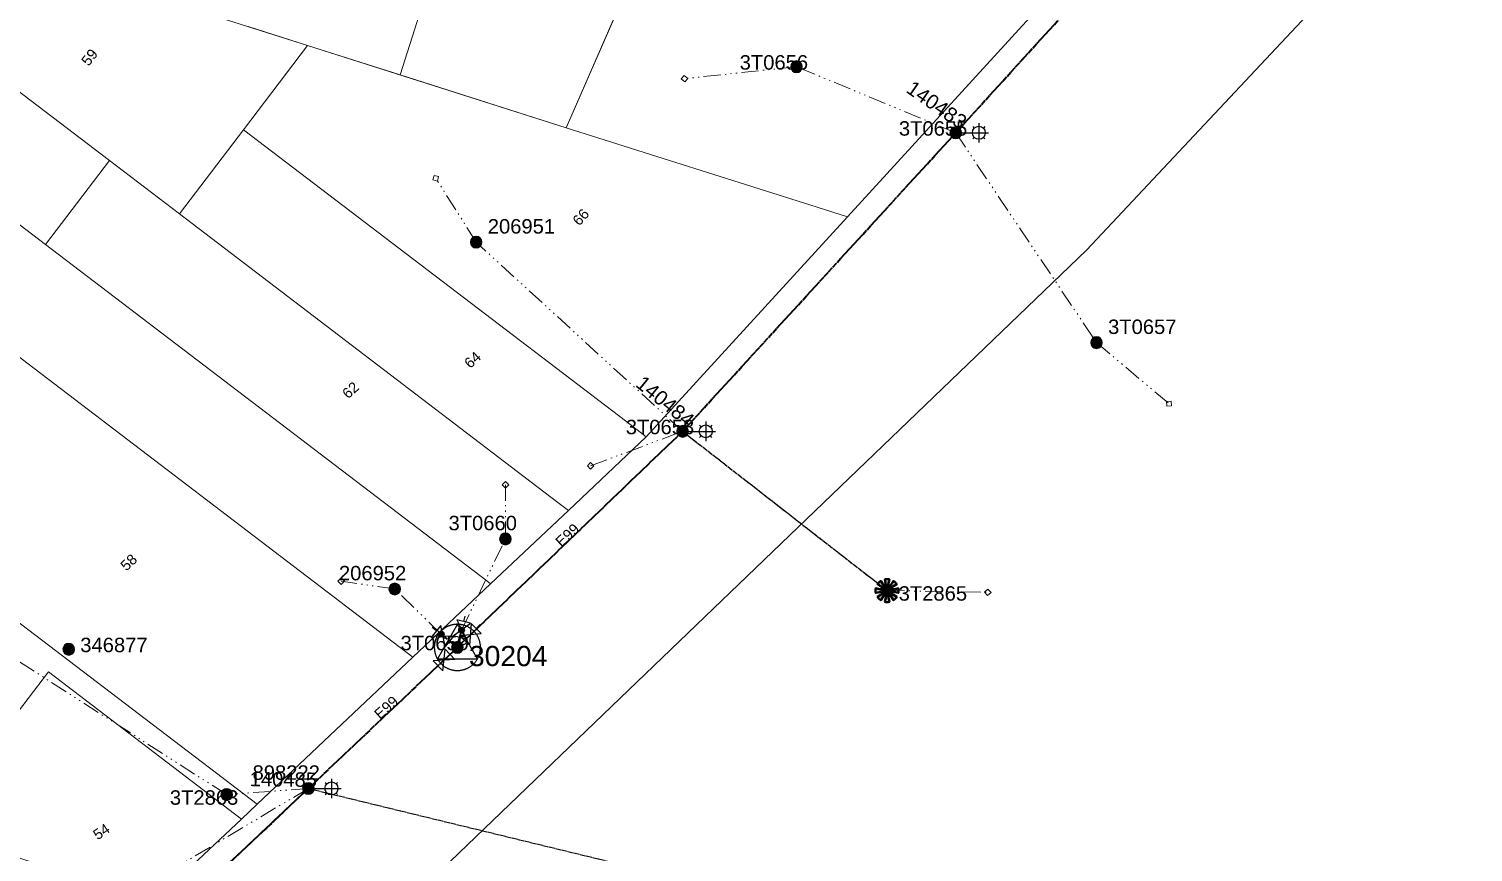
# Model space of a CAD drawing. Header units: metres. Extents: x 264899 to 270320, y 6185871 to 6191197.
# Drawn here: x 268294 to 268544, y 6186868.3 to 6187010.9 of the extents above; entities that cross this region are included whole.
import ezdxf
from ezdxf.enums import TextEntityAlignment as Align

# ---------------------------------------------------------------- set-up
doc = ezdxf.new("R2010")
doc.units = ezdxf.units.M
doc.linetypes.add('Cable Exist OH', pattern=[1, 1, 0])
doc.linetypes.add('PHANTOMX2', pattern=[6.6, 3, -0.75, 0.2, -0.75, 0.2, -0.75, 0.2, -0.75])
doc.layers.get('0').update_dxf_attribs({"color": 6})
for name, color, linetype, lineweight in [('_User_HV_Exist', 1, 'Continuous', 35), ('_User_LV_Exist', 5, 'Continuous', 35), ('Cadastre Buildings_SP_EXT', 78, 'Continuous', 15), ('Cadastre Land Parcels_SP_EXT', 118, 'Continuous', 15), ('Mains_HV_EXT', 13, 'Continuous', 25), ('Mains_LV_EXT', 163, 'Continuous', 25), ('Mains_SL_EXT', 131, 'Continuous', 25), ('Services_SP_EXT', 42, 'PHANTOMX2', 20)]:
    doc.layers.add(name, color=color, linetype=linetype, lineweight=lineweight)
for name, color, linetype in [('Equip_LV_EXT', 7, 'Continuous'), ('Equip_SP_SL_EXT', 7, 'Continuous'), ('Sub_SP_TR_HV_LV_EXT', 7, 'Continuous'), ('SupportsOH_SP_TR_HV_LV_SL_EXT', 7, 'Continuous')]:
    doc.layers.add(name, color=color, linetype=linetype)
doc.layers.get('0').freeze()
doc.styles.add('iecARIAL', font='arial.ttf', dxfattribs={"height": 2})
doc.styles.add('POLE_LABEL', font='arial.ttf', dxfattribs={"height": 2})
doc.styles.add('SL_LABEL', font='arial.ttf', dxfattribs={"height": 2})
doc.styles.get("Standard").update_dxf_attribs({"font": 'arial.ttf'})

# ---------------------------------------------------------------- blocks, each defined once
blk = doc.blocks.new('SUB_POLE_EXT')
at = {"flags": 128}
for points in [[(-0.05, 4), (-0.15, 4), (-0.25, 3.99), (-0.34, 3.99), (-0.44, 3.98), (-0.54, 3.96), (-0.64, 3.95), (-0.73, 3.93), (-0.83, 3.91), (-0.92, 3.89), (-1.02, 3.87), (-1.11, 3.84), (-1.21, 3.81), (-1.3, 3.78), (-1.39, 3.75), (-1.49, 3.71), (-1.58, 3.68), (-1.67, 3.64), (-1.75, 3.59), (-1.84, 3.55), (-1.93, 3.5), (-2.01, 3.46), (-2.1, 3.41), (-2.18, 3.35), (-2.26, 3.3), (-2.34, 3.24), (-2.42, 3.18), (-2.5, 3.12), (-2.58, 3.06), (-2.65, 3), (-2.72, 2.93), (-2.79, 2.86), (-2.86, 2.79), (-2.93, 2.72), (-3, 2.65), (-3.06, 2.58), (-3.12, 2.5), (-3.18, 2.42), (-3.24, 2.34), (-3.3, 2.26), (-3.35, 2.18), (-3.41, 2.1), (-3.46, 2.01), (-3.5, 1.93), (-3.55, 1.84), (-3.59, 1.75), (-3.64, 1.67), (-3.68, 1.58), (-3.71, 1.49), (-3.75, 1.39), (-3.78, 1.3), (-3.81, 1.21), (-3.84, 1.11), (-3.87, 1.02), (-3.89, 0.92), (-3.91, 0.83), (-3.93, 0.73), (-3.95, 0.64), (-3.96, 0.54), (-3.98, 0.44), (-3.99, 0.34), (-3.99, 0.25), (-4, 0.15), (-4, 0.05), (-4, -0.05), (-4, -0.15), (-3.99, -0.25), (-3.99, -0.34), (-3.98, -0.44), (-3.96, -0.54), (-3.95, -0.64), (-3.93, -0.73), (-3.91, -0.83), (-3.89, -0.92), (-3.87, -1.02), (-3.84, -1.11), (-3.81, -1.21), (-3.78, -1.3), (-3.75, -1.39), (-3.71, -1.49), (-3.68, -1.58), (-3.64, -1.67), (-3.59, -1.75), (-3.55, -1.84), (-3.5, -1.93), (-3.46, -2.01), (-3.41, -2.1), (-3.35, -2.18), (-3.3, -2.26), (-3.24, -2.34), (-3.18, -2.42), (-3.12, -2.5), (-3.06, -2.58), (-3, -2.65), (-2.93, -2.72), (-2.86, -2.79), (-2.79, -2.86), (-2.72, -2.93), (-2.65, -3), (-2.58, -3.06), (-2.5, -3.12), (-2.42, -3.18), (-2.34, -3.24), (-2.26, -3.3), (-2.18, -3.35), (-2.1, -3.41), (-2.01, -3.46), (-1.93, -3.5), (-1.84, -3.55), (-1.75, -3.59), (-1.67, -3.64), (-1.58, -3.68), (-1.49, -3.71), (-1.39, -3.75), (-1.3, -3.78), (-1.21, -3.81), (-1.11, -3.84), (-1.02, -3.87), (-0.92, -3.89), (-0.83, -3.91), (-0.73, -3.93), (-0.64, -3.95), (-0.54, -3.96), (-0.44, -3.98), (-0.34, -3.99), (-0.25, -3.99), (-0.15, -4), (-0.05, -4), (0.05, -4), (0.15, -4), (0.25, -3.99), (0.34, -3.99), (0.44, -3.98), (0.54, -3.96), (0.64, -3.95), (0.73, -3.93), (0.83, -3.91), (0.92, -3.89), (1.02, -3.87), (1.11, -3.84), (1.21, -3.81), (1.3, -3.78), (1.39, -3.75), (1.49, -3.71), (1.58, -3.68), (1.67, -3.64), (1.75, -3.59), (1.84, -3.55), (1.93, -3.5), (2.01, -3.46), (2.1, -3.41), (2.18, -3.35), (2.26, -3.3), (2.34, -3.24), (2.42, -3.18), (2.5, -3.12), (2.58, -3.06), (2.65, -3), (2.72, -2.93), (2.79, -2.86), (2.86, -2.79), (2.93, -2.72), (3, -2.65), (3.06, -2.58), (3.12, -2.5), (3.18, -2.42), (3.24, -2.34), (3.3, -2.26), (3.35, -2.18), (3.41, -2.1), (3.46, -2.01), (3.5, -1.93), (3.55, -1.84), (3.59, -1.75), (3.64, -1.67), (3.68, -1.58), (3.71, -1.49), (3.75, -1.39), (3.78, -1.3), (3.81, -1.21), (3.84, -1.11), (3.87, -1.02), (3.89, -0.92), (3.91, -0.83), (3.93, -0.73), (3.95, -0.64), (3.96, -0.54), (3.98, -0.44), (3.99, -0.34), (3.99, -0.25), (4, -0.15), (4, -0.05), (4, 0.05), (4, 0.15), (3.99, 0.25), (3.99, 0.34), (3.98, 0.44), (3.96, 0.54), (3.95, 0.64), (3.93, 0.73), (3.91, 0.83), (3.89, 0.92), (3.87, 1.02), (3.84, 1.11), (3.81, 1.21), (3.78, 1.3), (3.75, 1.39), (3.71, 1.49), (3.68, 1.58), (3.64, 1.67), (3.59, 1.75), (3.55, 1.84), (3.5, 1.93), (3.46, 2.01), (3.41, 2.1), (3.35, 2.18), (3.3, 2.26), (3.24, 2.34), (3.18, 2.42), (3.12, 2.5), (3.06, 2.58), (3, 2.65), (2.93, 2.72), (2.86, 2.79), (2.79, 2.86), (2.72, 2.93), (2.65, 3), (2.58, 3.06), (2.5, 3.12), (2.42, 3.18), (2.34, 3.24), (2.26, 3.3), (2.18, 3.35), (2.1, 3.41), (2.01, 3.46), (1.93, 3.5), (1.84, 3.55), (1.75, 3.59), (1.67, 3.64), (1.58, 3.68), (1.49, 3.71), (1.39, 3.75), (1.3, 3.78), (1.21, 3.81), (1.11, 3.84), (1.02, 3.87), (0.92, 3.89), (0.83, 3.91), (0.73, 3.93), (0.64, 3.95), (0.54, 3.96), (0.44, 3.98), (0.34, 3.99), (0.25, 3.99), (0.15, 4), (0.05, 4)], [(0, 4), (-3.46, -2), (3.46, -2)]]:
    blk.add_lwpolyline(points, close=True, dxfattribs=at)
at = {"flags": 8}
blk.add_attdef('ASSET_NUM', text='', height=2.5, dxfattribs=at).set_placement((0, 7), align=Align.MIDDLE_CENTER)
for tag, flags, p in [('STREET_CODE', 9, (-1.38, 1.45)), ('NO_PHASES', 9, (-1.38, 1.05)), ('OPERATED_BY', 9, (-1.38, 0.65)), ('MAINTAINED_BY', 9, (-1.38, 0.45)), ('ORIENTATION', 9, (-1.38, 0.25)), ('OWNED_BY', 9, (-1.38, 0.05)), ('CONSTRUCTED_VOLTAGE', 9, (-1.13, 0.75)), ('OPERATING_VOLTAGE', 9, (-1.13, 0.35)), ('STATE', 9, (-1.38, -0.35)), ('USAGE', 9, (-1.38, -0.75)), ('LEGEND', 9, (-1.38, -0.95)), ('SUBURB', 9, (-1.38, -1.15)), ('STREETNAME', 9, (-1.38, -1.35)), ('LOCATION', 9, (-1.38, -1.55)), ('NOTES', 9, (-1.38, -1.75)), ('Z', 1, (-1.38, -1.95)), ('SECONDARY_VOLTAGE', 9, (-1.13, -0.65)), ('SUBSTATION_TYPE', 9, (-1.13, -1.05))]:
    blk.add_attdef(tag, text='', height=0.1, dxfattribs=dict(flags=flags)).set_placement(p, align=Align.MIDDLE_LEFT)
blk = doc.blocks.new('LV_OH_LINKS_DISTFUSE_EXT')
for p, q in [((0, 0), (0.96, 0)), ((3.84, 0), (4.8, 0))]:
    blk.add_line(p, q)
blk.add_lwpolyline([(3.84, -1.2), (3.84, 1.2), (0.96, -1.2), (0.96, 1.2)], close=True)
at = {"flags": 9}
for tag, p in [('ACTUAL_STATUS', (0, 0)), ('CONSTRUCTED_VOLTAGE', (0, -0.2)), ('OPERATING_VOLTAGE', (0, -0.6)), ('ORIENTATION', (0, -0.8)), ('OWNED_BY', (0, -1)), ('STATE', (0, -1.2)), ('SWITCH_TYPE', (0, -1.4)), ('NO_PHASES', (0, -0.4)), ('USAGE', (0, -1.6)), ('NOTES', (0, -1.8))]:
    blk.add_attdef(tag, text='', height=0.2, dxfattribs=at).set_placement(p, align=Align.MIDDLE_LEFT)
at = {"flags": 1}
blk.add_attdef('Z', (0, 0), '', height=0.2, dxfattribs=at)
blk = doc.blocks.new('SL_LANTERN_EXT')
at = {"flags": 9}
for tag, p in [('LRATECODE', (-7.4, 0)), ('LOUTREACHVOCAB', (-7.2, 0)), ('LOUTREACH', (-7, 0)), ('LANTNUMBER', (-6.6, 0)), ('LNEW', (-6.4, 0)), ('LMASTVOCAB', (-6.2, 0)), ('LMAST', (-6, 0)), ('LLAMPVOCAB', (-5.8, 0)), ('LLAMP', (-5.6, 0)), ('LEXIST', (-5.4, 0)), ('LCHARGE3PERCENT', (-5.2, 0)), ('LCHARGE3', (-5, 0)), ('LCHARGE2PERCENT', (-4.8, 0)), ('LCHARGE2', (-4.6, 0)), ('LCHARGE1PERCENT', (-4.4, 0)), ('LCHARGE1', (-4.2, 0)), ('LCATEGORY', (-4, 0)), ('LBRACKETVOCAB', (-3.8, 0)), ('LBRACKET', (-3.6, 0)), ('LKINGHEIGHT', (-3.4, 0)), ('CREPLACE', (-3.2, 0)), ('CREMOVE', (-3, 0)), ('CNUMBER', (-2.8, 0)), ('CNEW', (-2.6, 0)), ('CEXIST', (-2.4, 0)), ('USAGE', (-2.2, 0)), ('STATE', (-2, 0)), ('OWNED_BY', (-1.8, 0)), ('ORIENTATION', (-1.6, 0)), ('OPERATING_VOLTAGE', (-1.4, 0)), ('NO_PHASES', (-1.2, 0)), ('LANTERN_TYPE', (-1, 0)), ('LANTERN_PURPOSE', (-0.8, 0)), ('CONTROL_TYPE', (-0.6, 0)), ('CONSTRUCTED_VOLTAGE', (-0.4, 0))]:
    blk.add_attdef(tag, text='', height=0.001, rotation=270, dxfattribs=at).set_placement(p, align=Align.MIDDLE_LEFT)
at = {"style": 'SL_LABEL', "flags": 9}
blk.add_attdef('STREET_CODE', text='', height=0.001, rotation=270, dxfattribs=at).set_placement((0, 0), align=Align.MIDDLE_LEFT)
at = {"flags": 1}
blk.add_attdef('Z', (0, 0), '', height=0.001, rotation=270, dxfattribs=at)
at = {"width": 0.9}
blk.add_attdef('LNUMBER', text='', height=1, dxfattribs=at).set_placement((7, -1), align=Align.MIDDLE_LEFT)
at = {"flags": 9}
for tag, p in [('LREMOVE', (0, -7.6)), ('LREPLACE', (0, -7.8)), ('LTYPE', (0, -8)), ('LTYPEVOCAB', (0, -8.2)), ('LEGEND', (0, -8.4)), ('SUBURB', (0, -8.6)), ('STREETNAME', (0, -8.8)), ('LOCATION', (0, -9)), ('NOTES', (0, -9.2)), ('MAINTAINED_BY', (0, -9.86))]:
    blk.add_attdef(tag, text='', height=0.001, dxfattribs=at).set_placement(p, align=Align.MIDDLE_LEFT)
blk.add_attdef('OPERATED_BY', (0, -9.61), '', height=0.001, dxfattribs=at)
blk.add_wipeout([(5.69, 0), (5.06, -1.06), (4, -1.69), (2.94, -1.06), (2.31, 0), (2.94, 1.06), (4, 1.69), (5.06, 1.06)])
for p, q in [((0, 0), (4, 0)), ((2.94, 1.06), (3.2, 0.8)), ((4, 1.69), (4, 0)), ((5.06, 1.06), (4.8, 0.8)), ((2.94, -1.06), (3.2, -0.8)), ((4, 0), (5.69, 0)), ((4, 0), (4, -1.69)), ((5.06, -1.06), (4.8, -0.8))]:
    blk.add_line(p, q)
blk.add_circle((4, 0), 1.12)
blk = doc.blocks.new('SL_NIGHTWATCH_EXT')
at = {"lineweight": 40}
h = blk.add_hatch(color=256, dxfattribs=at)
h.paths.add_polyline_path([(0.39, 1.96, 0.098491), (-0.39, 1.96), (-0.2, 0.98, -0.098491), (0.19, 0.98)])
h.paths.add_polyline_path([(0.55, 0.83, -0.098491), (0.83, 0.56), (1.66, 1.11, 0.098491), (1.11, 1.66)])
h.paths.add_polyline_path([(0.98, 0.2, -0.098491), (0.98, -0.19), (1.96, -0.39, 0.098491), (1.96, 0.39)])
h.paths.add_polyline_path([(0.83, -0.55, -0.098491), (0.56, -0.83), (1.11, -1.66, 0.098491), (1.66, -1.11)])
h.paths.add_polyline_path([(0.2, -0.98, -0.098491), (-0.19, -0.98), (-0.39, -1.96, 0.098491), (0.39, -1.96)])
h.paths.add_polyline_path([(-0.55, -0.83, -0.098491), (-0.83, -0.56), (-1.66, -1.11, 0.098491), (-1.11, -1.66)])
h.paths.add_polyline_path([(-1.96, 0.39, 0.098491), (-1.96, -0.39), (-0.98, -0.2, -0.098491), (-0.98, 0.19)])
h.paths.add_polyline_path([(-1.11, 1.66, 0.098491), (-1.66, 1.11), (-0.83, 0.55, -0.098491), (-0.56, 0.83)])
for p, q in [((-1.16, 1.63), (-1.16, 1.63, 0)), ((-1.1, 1.64), (-1.1, 1.64, 0)), ((1.08, 1.63), (1.08, 1.63, 0)), ((-0.86, -0.57), (-0.86, -0.57, 0)), ((0.82, -0.57), (0.82, -0.57, 0)), ((1.13, -1.65), (1.13, -1.65, 0)), ((1.96, -0.37), (1.96, -0.37, 0))]:
    blk.add_line(p, q, dxfattribs=at)
for points in [[(-0.98, 0.19, 0.098491), (-0.98, -0.2), (-1.96, -0.39, -0.098491), (-1.96, 0.39)], [(-0.56, 0.83, 0.098491), (-0.83, 0.55), (-1.66, 1.11, -0.098491), (-1.11, 1.66)], [(-0.2, 0.98, -0.098491), (0.19, 0.98), (0.39, 1.96, 0.098491), (-0.39, 1.96)], [(0.83, 0.56), (1.66, 1.11, 0.098491), (1.11, 1.66), (0.55, 0.83, -0.098491)], [(0.98, -0.19), (1.96, -0.39, 0.098491), (1.96, 0.39), (0.98, 0.2, -0.098491)], [(-0.83, -0.56, 0.098491), (-0.55, -0.83), (-1.11, -1.66, -0.098491), (-1.66, -1.11)], [(0.2, -0.98), (0.39, -1.96, -0.098491), (-0.39, -1.96), (-0.19, -0.98, 0.098491)], [(0.56, -0.83), (1.11, -1.66, 0.098491), (1.66, -1.11), (0.83, -0.55, -0.098491)]]:
    blk.add_lwpolyline(points, format="xyb", close=True, dxfattribs=at)
blk.add_circle((0, 0), 1, dxfattribs=at)
blk = doc.blocks.new('CCP_EXT')
at = {"flags": 9}
blk.add_attdef('NOTES', text='', height=0.2, dxfattribs=at).set_placement((0, -2), align=Align.MIDDLE_LEFT)
blk.add_wipeout([(0, 0.57), (0.57, 0), (0, -0.57), (-0.57, 0)])
blk.add_lwpolyline([(-0.57, 0), (0, 0.57), (0.57, 0), (0, -0.57), (-0.57, 0)])
at = {"flags": 1}
blk.add_attdef('Z', (0, 0), '', height=0.2, dxfattribs=at)
at = {"flags": 9}
for tag, p in [('CCP_TYPE', (0, 0)), ('CONSTRUCTED_VOLTAGE', (0, -0.2)), ('OPERATING_VOLTAGE', (0, -0.6)), ('ORIENTATION', (0, -0.8)), ('OWNED_BY', (0, -1)), ('STATE', (0, -1.8)), ('NO_PHASES', (0, -0.4)), ('USAGE', (0, -1.2)), ('LEGEND', (0, -1.4)), ('LIFE_SUPPORT', (0, -1.6))]:
    blk.add_attdef(tag, text='', height=0.2, dxfattribs=at).set_placement(p, align=Align.MIDDLE_LEFT)
blk = doc.blocks.new('POLE_EXT')
blk.add_hatch(color=256).paths.add_polyline_path([(-1, 0, 1), (1, 0, 1)])
blk.add_lwpolyline([(-1, 0, 1), (1, 0, 1)], format="xyb", close=True)
at = {"flags": 8}
blk.add_attdef('pNumber', text='', height=2, dxfattribs=at).set_placement((2.5, 2.5), align=Align.MIDDLE_CENTER)
at = {"style": 'POLE_LABEL', "flags": 9}
for tag, p in [('STRUCTURE_PLANT_NUMBER', (1.35, 0.03)), ('STREET_CODE', (1.35, -0.2))]:
    blk.add_attdef(tag, text='', height=0.2, dxfattribs=at).set_placement(p, align=Align.MIDDLE_LEFT)
at = {"flags": 9}
for tag, p in [('OWNED_BY', (1.35, -0.4)), ('SPECIAL_USE', (1.35, -0.8)), ('STATE', (1.35, -1)), ('cLV', (1.35, -1.4)), ('hDepth', (1.35, -1.6)), ('hDia', (1.35, -1.8)), ('cHV', (1.35, -2)), ('PARENT', (1.35, -0.6)), ('USAGE', (1.35, -1.2)), ('LBRACKET', (1.35, -2.2)), ('LExisting', (1.35, -2.4)), ('LANTNUMBER', (1.35, -2.6)), ('cLinedev', (1.35, -3.4)), ('pExisting', (1.35, -3.8)), ('pFooting', (1.35, -4.4)), ('pNew', (1.35, -4.6)), ('pRelocate', (1.35, -5)), ('LOther', (1.35, -2.8)), ('LRemove', (1.35, -3)), ('LEGEND', (1.35, -3.2)), ('LOCATION', (1.35, -3.6)), ('PFNUMBER', (1.35, -4)), ('NEWPFNUMBER', (1.35, -4.2)), ('pRemove', (1.35, -5.2)), ('pReplace', (1.35, -5.4)), ('pStay', (1.35, -5.6)), ('pType', (1.35, -5.8)), ('cspan', (1.35, -6)), ('STREETNAME', (1.35, -6.2)), ('SUBURB', (1.35, -6.4)), ('OPERATED_BY', (1.36, -7.01)), ('NOTES', (1.35, -6.6)), ('MAINTAINED_BY', (1.36, -6.81))]:
    blk.add_attdef(tag, text='', height=0.2, dxfattribs=at).set_placement(p, align=Align.MIDDLE_LEFT)
at = {"flags": 1}
blk.add_attdef('Z', (1.35, -7.33), '', height=0.2, dxfattribs=at)
blk = doc.blocks.new('CONNECTOR_NODE_EXT')
h = blk.add_hatch(color=256)
edge = h.paths.add_edge_path()
edge.add_arc((0, 0), 0.5, 0, 360)
blk.add_circle((0, 0), 0.5)
at = {"flags": 1}
blk.add_attdef('Z', (0, 0), '', height=0.2, dxfattribs=at)
at = {"flags": 9}
for tag, p in [('CONNECTOR_TYPE', (0, 0)), ('CONSTRUCTED_VOLTAGE', (0, -0.2)), ('OPERATING_VOLTAGE', (0, -0.6)), ('ORIENTATION', (0, -0.8)), ('SUBTYPE', (0, -1)), ('NO_PHASES', (0, -0.4)), ('USAGE', (0, -1.2)), ('NOTES', (0, -1.4))]:
    blk.add_attdef(tag, text='', height=0.2, dxfattribs=at).set_placement(p, align=Align.MIDDLE_LEFT)

msp = doc.modelspace()

# ---------------------------------------------------------------- linework, layer by layer
at = {"layer": '_User_LV_Exist', "linetype": 'Cable Exist OH'}
for points in [[(268368.17, 6186903.8), (268365.38, 6186906.09)], [(268368.17, 6186903.8), (268368.9, 6186906.78)]]:
    msp.add_lwpolyline(points, dxfattribs=at)
at = {"layer": 'Cadastre Land Parcels_SP_EXT', "linetype": 'Continuous'}
for points in [[(268516.74, 6187067.02), (268432.95, 6187078.06), (268422.48, 6187075.25), (268412.54, 6187052.42), (268387.02, 6186993.79), (268430.43, 6186980.04), (268435.68, 6186978.33), (268516.74, 6187067.02)], [(268397.94, 6187018.88), (268363.88, 6187046.06), (268363.69, 6187045.82), (268363.49, 6187045.59), (268363.29, 6187045.37), (268363.08, 6187045.15), (268362.87, 6187044.94), (268362.65, 6187044.73), (268362.42, 6187044.52), (268362.2, 6187044.33), (268361.96, 6187044.13), (268361.73, 6187043.95), (268361.48, 6187043.77), (268361.24, 6187043.59), (268360.99, 6187043.42), (268360.73, 6187043.26), (268360.48, 6187043.1), (268360.21, 6187042.95), (268359.95, 6187042.81), (268368.71, 6187035.79), (268358.25, 6187002.94), (268387.02, 6186993.79), (268397.94, 6187018.88)], [(268331.14, 6186993.42), (268342.25, 6187008.02), (268265.14, 6187032.52), (268259.46, 6187025.06), (268307.94, 6186988.1), (268320.06, 6186978.86), (268331.14, 6186993.42)], [(268307.94, 6186988.1), (268259.46, 6187025.06), (268248.38, 6187010.51), (268296.86, 6186973.55), (268307.94, 6186988.1)], [(268435.68, 6186978.33), (268430.43, 6186980.04), (268387.02, 6186993.79), (268342.25, 6187008.02), (268331.14, 6186993.42), (268397.51, 6186942.84), (268400.85, 6186940.24), (268435.68, 6186978.33)], [(268400.85, 6186940.24), (268397.51, 6186942.84), (268331.14, 6186993.42), (268320.06, 6186978.86), (268385.34, 6186929.08), (268387.38, 6186927.52), (268400.85, 6186940.24)], [(268387.38, 6186927.52), (268385.34, 6186929.08), (268320.06, 6186978.86), (268307.94, 6186988.1), (268296.86, 6186973.55), (268373.24, 6186915.31), (268373.91, 6186914.8), (268387.38, 6186927.52)], [(268347.11, 6186889.5), (268360.43, 6186902.08), (268285.78, 6186959), (268274.71, 6186944.44), (268263.64, 6186929.89), (268333.49, 6186876.63), (268347.11, 6186889.5)], [(268263.64, 6186929.89), (268259.05, 6186933.38), (268247.96, 6186918.84), (268236.87, 6186904.29), (268241.46, 6186900.8), (268277.42, 6186873.38), (268279.76, 6186876.46), (268297.37, 6186899.56), (268330.79, 6186874.08), (268333.49, 6186876.63), (268263.64, 6186929.89)], [(268317.86, 6186861.87), (268320.48, 6186864.35), (268330.79, 6186874.08), (268297.37, 6186899.56), (268279.76, 6186876.46), (268292.06, 6186867.39), (268299.1, 6186865.1), (268309.68, 6186854.15), (268317.86, 6186861.87)]]:
    msp.add_lwpolyline(points, close=True, dxfattribs=at)
for points in [[(268556.9, 6187057.64), (268477.06, 6186972.6), (268352.24, 6186852.66), (268324.82, 6186826.75), (268413.56, 6186811.74), (268523.21, 6186794.39), (268528.55, 6186793.58), (268867.47, 6186741.95)], [(268331.95, 6187011.29), (268342.25, 6187008.02), (268358.25, 6187002.94), (268368.71, 6187035.79)]]:
    msp.add_lwpolyline(points, dxfattribs=at)
at = {"layer": 'Mains_LV_EXT', "linetype": 'Cable Exist OH'}
for points in [[(268368.17, 6186903.8), (268365.38, 6186906.09)], [(268368.17, 6186903.8), (268368.9, 6186906.78)]]:
    msp.add_lwpolyline(points, dxfattribs=at)
at = {"layer": 'Services_SP_EXT'}
for points in [[(268368.9, 6186906.78), (268376.48, 6186922.58)], [(268365.38, 6186906.09), (268357.32, 6186913.91)]]:
    msp.add_lwpolyline(points, dxfattribs=at)

# ---------------------------------------------------------------- block references
at = {"layer": 'Equip_LV_EXT'}
for p, rotation in [((268367.57, 6186904.29), 141.8940181286077), ((268368.35, 6186904.56), 76.26921327508953), ((268368.72, 6186904.34), 45.13230670052016), ((268367.6, 6186903.26), 223.4350561027986)]:
    msp.add_blockref('LV_OH_LINKS_DISTFUSE_EXT', p, dxfattribs=dict(at, rotation=rotation))
for p in [(268368.9, 6186906.78), (268365.38, 6186906.09)]:
    msp.add_blockref('CONNECTOR_NODE_EXT', p, dxfattribs=at)
at = {"layer": 'Equip_SP_SL_EXT'}
for p in [(268442.56, 6186913.63), (268442.56, 6186913.64)]:
    msp.add_blockref('SL_NIGHTWATCH_EXT', p, dxfattribs=at)
at = {"layer": 'Sub_SP_TR_HV_LV_EXT'}
ref = msp.add_blockref('SUB_POLE_EXT', (268368.17, 6186903.8), dxfattribs=at)
ref.add_attrib('ASSET_NUM', '30204', dxfattribs={"layer": '0', "height": 3.5}).set_placement((268370.17, 6186904.05), align=Align.TOP_LEFT)
at = {"layer": 'SupportsOH_SP_TR_HV_LV_SL_EXT'}
ref = msp.add_blockref('POLE_EXT', (268426.88, 6187004.35), dxfattribs=at)
ref.add_attrib('ASSET_NUM', '3T0656', dxfattribs={"layer": '0', "height": 2.5, "style": 'POLE_LABEL'}).set_placement((268428.88, 6187005.1), align=Align.MIDDLE_RIGHT)
ref = msp.add_blockref('POLE_EXT', (268371.43, 6186973.96), dxfattribs=at)
ref.add_attrib('ASSET_NUM', '206951', dxfattribs={"layer": '0', "height": 2.5, "style": 'POLE_LABEL'}).set_placement((268373.43, 6186974.71), align=Align.BOTTOM_LEFT)
ref = msp.add_blockref('POLE_EXT', (268478.81, 6186956.57), dxfattribs=at)
ref.add_attrib('ASSET_NUM', '3T0657', dxfattribs={"layer": '0', "height": 2.5, "style": 'POLE_LABEL'}).set_placement((268480.81, 6186957.32), align=Align.BOTTOM_LEFT)
ref = msp.add_blockref('POLE_EXT', (268376.48, 6186922.58), dxfattribs=at)
ref.add_attrib('ASSET_NUM', '3T0660', dxfattribs={"layer": '0', "height": 2.5, "style": 'POLE_LABEL'}).set_placement((268378.48, 6186923.33), align=Align.BOTTOM_RIGHT)
ref = msp.add_blockref('POLE_EXT', (268442.56, 6186913.64), dxfattribs=at)
ref.add_attrib('ASSET_NUM', '3T2865', dxfattribs={"layer": '0', "height": 2.5, "style": 'POLE_LABEL'}).set_placement((268444.56, 6186914.39), align=Align.TOP_LEFT)
ref = msp.add_blockref('POLE_EXT', (268300.89, 6186903.47), dxfattribs=at)
ref.add_attrib('ASSET_NUM', '346877', dxfattribs={"layer": '0', "height": 2.5, "style": 'POLE_LABEL'}).set_placement((268302.89, 6186904.22), align=Align.MIDDLE_LEFT)
ref = msp.add_blockref('POLE_EXT', (268368.17, 6186903.8), dxfattribs=at)
ref.add_attrib('ASSET_NUM', '3T0659', dxfattribs={"layer": '0', "height": 2.5, "style": 'POLE_LABEL'}).set_placement((268370.17, 6186904.55), align=Align.MIDDLE_RIGHT)
ref = msp.add_blockref('POLE_EXT', (268328.24, 6186878.3), dxfattribs=at)
ref.add_attrib('ASSET_NUM', '3T2863', dxfattribs={"layer": '0', "height": 2.5, "style": 'POLE_LABEL'}).set_placement((268330.24, 6186879.05), align=Align.TOP_RIGHT)

# ---------------------------------------------------------------- texts
at = {"layer": 'Cadastre Land Parcels_SP_EXT'}
for s, rotation, p in [('59', 51.7834, (268304.33, 6187004.33)), ('66', 48.1251, (268389.27, 6186976.67)), ('64', 42.5617, (268370.38, 6186951.99)), ('62', 42.3026, (268349.25, 6186946.74)), ('58', 42.6558, (268310.86, 6186916.92)), ('54', 34.12, (268305.89, 6186870.37))]:
    msp.add_text(s, height=1.8, rotation=rotation, dxfattribs=at).set_placement(p)
at = {"layer": 'Mains_LV_EXT'}
for rotation, p in [(42.2677, (268386.15, 6186921.07)), (41.4742, (268354.77, 6186891.23))]:
    msp.add_text('E99', height=1.8, rotation=rotation, dxfattribs=at).set_placement(p)

# ---------------------------------------------------------------- next in the draw order: block references
at = {"layer": 'Equip_SP_SL_EXT'}
ref = msp.add_blockref('SL_LANTERN_EXT', (268454.44, 6186992.91), dxfattribs=at)
ref.add_attrib('ASSET_NUM', '140483', dxfattribs={"layer": '0', "height": 2.5, "rotation": 325.1274, "style": 'iecARIAL'}).set_placement((268455.94, 6186994.41), align=Align.MIDDLE_RIGHT)
ref = msp.add_blockref('SL_LANTERN_EXT', (268407.16, 6186941.21), dxfattribs=at)
ref.add_attrib('ASSET_NUM', '140484', dxfattribs={"layer": '0', "height": 2.5, "rotation": 320.7603, "style": 'iecARIAL'}).set_placement((268408.66, 6186942.71), align=Align.MIDDLE_RIGHT)
ref = msp.add_blockref('SL_LANTERN_EXT', (268342.37, 6186879.37), dxfattribs=at)
ref.add_attrib('ASSET_NUM', '140485', dxfattribs={"layer": '0', "height": 2.5, "rotation": 359.2515, "style": 'iecARIAL'}).set_placement((268343.87, 6186880.87), align=Align.MIDDLE_RIGHT)
at = {"layer": 'Services_SP_EXT'}
for p, rotation in [((268407.48, 6187002.28), 184.9110551526757), ((268364.43, 6186985.04), 121.0788730724907), ((268491.37, 6186945.99), 318.7394993535622), ((268391.24, 6186935.23), 90.0000000000002), ((268376.5, 6186931.95), 88.71569366471208), ((268459.98, 6186913.33), 357.8570378059608)]:
    msp.add_blockref('CCP_EXT', p, dxfattribs=dict(at, rotation=rotation))
msp.add_blockref('CCP_EXT', (268348.03, 6186915.26), dxfattribs=at)

# ---------------------------------------------------------------- next in the draw order: linework, layer by layer
at = {"layer": '_User_HV_Exist', "linetype": 'Cable Exist OH'}
for points in [[(268368.17, 6186903.8), (268407.16, 6186941.21), (268454.44, 6186992.91), (268490.68, 6187032.76), (268529.79, 6187075.2)], [(268368.17, 6186903.8), (268342.37, 6186879.37), (268295.76, 6186835.38)]]:
    msp.add_lwpolyline(points, dxfattribs=at)
at = {"layer": '_User_LV_Exist', "linetype": 'Cable Exist OH'}
for points in [[(268454.44, 6186992.91), (268490.58, 6187032.66)], [(268407.16, 6186941.21), (268454.44, 6186992.91)], [(268368.17, 6186903.8), (268407.16, 6186941.21)], [(268368.17, 6186903.8), (268342.37, 6186879.37)], [(268295.77, 6186835.4), (268342.37, 6186879.37)]]:
    msp.add_lwpolyline(points, dxfattribs=at)
at = {"layer": 'Cadastre Buildings_SP_EXT', "linetype": 'Continuous'}
msp.add_lwpolyline([(268373.91, 6186914.8), (268373.24, 6186915.31), (268296.86, 6186973.55), (268248.38, 6187010.51), (268237.3, 6186995.96), (268285.78, 6186959), (268360.43, 6186902.08), (268373.91, 6186914.8)], close=True, dxfattribs=at)
at = {"layer": 'Mains_HV_EXT', "linetype": 'Cable Exist OH'}
for points in [[(268368.17, 6186903.8), (268407.16, 6186941.21), (268454.44, 6186992.91), (268490.68, 6187032.76), (268529.79, 6187075.2)], [(268368.17, 6186903.8), (268342.37, 6186879.37), (268295.76, 6186835.38)]]:
    msp.add_lwpolyline(points, dxfattribs=at)
at = {"layer": 'Mains_LV_EXT', "linetype": 'Cable Exist OH'}
for points in [[(268454.44, 6186992.91), (268490.58, 6187032.66)], [(268407.16, 6186941.21), (268454.44, 6186992.91)], [(268368.17, 6186903.8), (268407.16, 6186941.21)], [(268368.17, 6186903.8), (268342.37, 6186879.37)], [(268295.77, 6186835.4), (268342.37, 6186879.37)]]:
    msp.add_lwpolyline(points, dxfattribs=at)
at = {"layer": 'Mains_SL_EXT', "linetype": 'Cable Exist OH'}
for points in [[(268454.44, 6186992.91), (268490.58, 6187032.66)], [(268407.16, 6186941.21), (268454.44, 6186992.91)], [(268407.16, 6186941.21), (268368.17, 6186903.8), (268342.37, 6186879.37)], [(268407.16, 6186941.21), (268442.56, 6186913.64)], [(268342.37, 6186879.37), (268295.77, 6186835.4), (268267.9, 6186809.05)], [(268342.37, 6186879.37), (268401.09, 6186865.11)]]:
    msp.add_lwpolyline(points, dxfattribs=at)
at = {"layer": 'Services_SP_EXT'}
for points in [[(268426.88, 6187004.35), (268407.48, 6187002.28)], [(268454.44, 6186992.91), (268426.88, 6187004.35)], [(268454.44, 6186992.91), (268478.81, 6186956.57)], [(268407.16, 6186941.21), (268371.43, 6186973.96), (268364.43, 6186985.04)], [(268478.81, 6186956.57), (268491.37, 6186945.99)], [(268391.24, 6186935.23), (268407.16, 6186941.21)], [(268407.16, 6186941.21), (268442.56, 6186913.64)], [(268376.48, 6186922.58), (268376.5, 6186931.95)], [(268357.32, 6186913.91), (268348.03, 6186915.26)], [(268442.56, 6186913.64), (268459.98, 6186913.33)], [(268342.37, 6186879.37), (268328.24, 6186878.3), (268289.45, 6186903.15), (268273.1, 6186907.03)], [(268342.37, 6186879.37), (268318.23, 6186864.96)]]:
    msp.add_lwpolyline(points, dxfattribs=at)

# ---------------------------------------------------------------- next in the draw order: block references
at = {"layer": 'SupportsOH_SP_TR_HV_LV_SL_EXT'}
ref = msp.add_blockref('POLE_EXT', (268454.44, 6186992.91), dxfattribs=at)
ref.add_attrib('ASSET_NUM', '3T0655', dxfattribs={"layer": '0', "height": 2.5, "style": 'POLE_LABEL'}).set_placement((268456.44, 6186993.66), align=Align.MIDDLE_RIGHT)
ref = msp.add_blockref('POLE_EXT', (268407.16, 6186941.21), dxfattribs=at)
ref.add_attrib('ASSET_NUM', '3T0658', dxfattribs={"layer": '0', "height": 2.5, "style": 'POLE_LABEL'}).set_placement((268409.16, 6186941.96), align=Align.MIDDLE_RIGHT)
ref = msp.add_blockref('POLE_EXT', (268357.32, 6186913.91), dxfattribs=at)
ref.add_attrib('ASSET_NUM', '206952', dxfattribs={"layer": '0', "height": 2.5, "style": 'POLE_LABEL'}).set_placement((268359.32, 6186914.66), align=Align.BOTTOM_RIGHT)
ref = msp.add_blockref('POLE_EXT', (268342.37, 6186879.37), dxfattribs=at)
ref.add_attrib('ASSET_NUM', '898222', dxfattribs={"layer": '0', "height": 2.5, "style": 'POLE_LABEL'}).set_placement((268344.37, 6186880.12), align=Align.BOTTOM_RIGHT)

doc.saveas('drawing.dxf')
